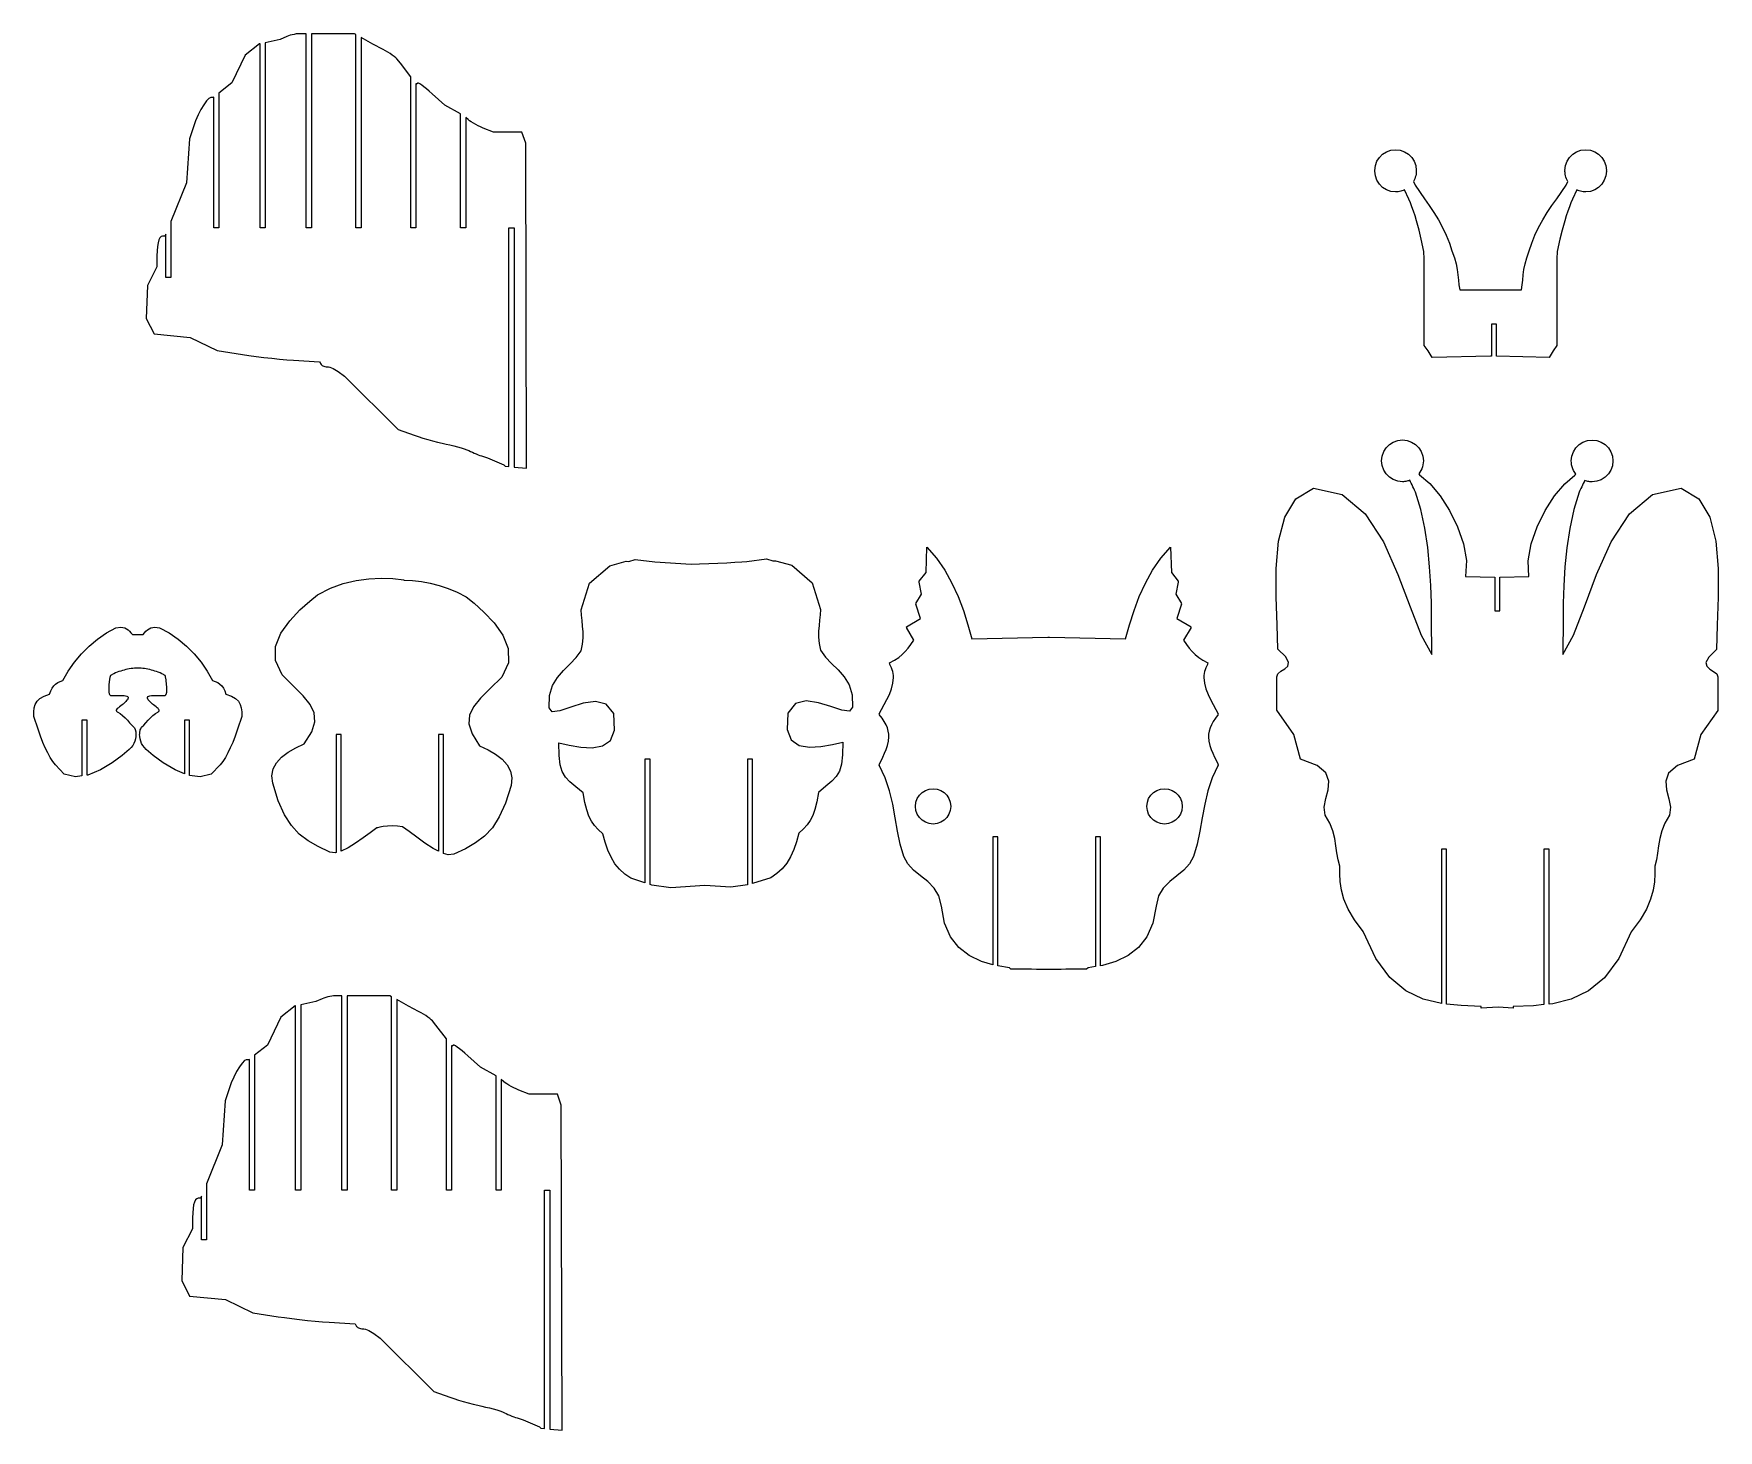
# Model space of a CAD drawing. Header units: millimetres. Extents: x 7 to 1861, y 479 to 1295.
# Drawn here: x 7 to 990, y 479 to 1295 of the extents above; entities that cross this region are included whole.
import ezdxf

# ---------------------------------------------------------------- set-up
doc = ezdxf.new("R2010")
doc.units = ezdxf.units.MM
doc.layers.get('0').update_dxf_attribs({"color": 46, "true_color": 0x876e08})

msp = doc.modelspace()

# ---------------------------------------------------------------- linework, layer by layer
at = {"color": 251, "true_color": 0x565656}
for points in [[(108.73, 1256.68), (107.36, 1255.25), (105.81, 1253.06), (104.18, 1250.28), (102.57, 1247.09), (101.07, 1243.63), (99.78, 1240.09), (97.51, 1233.09), (95.81, 1207.43), (86.62, 1184.83), (86.62, 1152.15), (83.62, 1152.15), (83.62, 1177.45), (83.17, 1176.33), (81.78, 1176.33), (80.94, 1176.07), (80.22, 1175.33), (79.61, 1174.12), (79.13, 1172.45), (78.78, 1170.34), (78.57, 1167.82), (78.5, 1164.9), (78.5, 1158.4), (72.9, 1147.56), (72.14, 1128.23), (76.78, 1119.25), (97.79, 1117.29), (113.66, 1109.52), (128.35, 1107.21), (132.11, 1106.65), (136.34, 1106.09), (140.87, 1105.55), (145.49, 1105.04), (150.05, 1104.58), (154.35, 1104.2), (158.2, 1103.92), (173.36, 1102.94), (174.23, 1101.53), (174.5, 1101.21), (174.89, 1100.91), (175.37, 1100.65), (175.93, 1100.43), (176.53, 1100.27), (177.17, 1100.16), (177.81, 1100.12), (178.52, 1100.05), (179.37, 1099.84), (180.31, 1099.52), (181.3, 1099.1), (182.31, 1098.59), (183.3, 1098.02), (184.21, 1097.4), (187.92, 1094.68), (219.24, 1063.56), (228.57, 1060.18), (230.95, 1059.36), (233.62, 1058.51), (236.46, 1057.66), (239.35, 1056.85), (242.19, 1056.11), (244.86, 1055.47), (247.24, 1054.96), (249.47, 1054.48), (251.73, 1053.95), (253.92, 1053.37), (255.97, 1052.78), (257.8, 1052.2), (259.32, 1051.65), (260.46, 1051.15), (261.44, 1050.68), (262.52, 1050.18), (263.65, 1049.69), (264.8, 1049.22), (265.91, 1048.79), (266.94, 1048.41), (267.84, 1048.12), (271.34, 1047.04), (280.85, 1042.93), (281.7, 1042.07), (283.87, 1041.87), (283.87, 1181.13), (286.87, 1181.13), (286.87, 1041.58), (294.11, 1040.88), (293.66, 1230.68), (291.35, 1236.98), (274.83, 1236.98), (268.81, 1239.47), (267.36, 1240.1), (265.89, 1240.8), (264.46, 1241.55), (263.11, 1242.3), (261.89, 1243.04), (260.87, 1243.73), (260.1, 1244.34), (258.62, 1245.66), (258.62, 1181.13), (255.62, 1181.13), (255.62, 1247.72), (246.46, 1252.8), (239.07, 1259.5), (237.36, 1261.02), (235.74, 1262.39), (234.26, 1263.57), (232.98, 1264.53), (231.94, 1265.22), (231.19, 1265.61), (230.79, 1265.67), (229.89, 1265.12), (229.62, 1265.48), (229.62, 1181.13), (226.62, 1181.13), (226.62, 1269.36), (220.51, 1277.28), (218.43, 1279.79), (217.79, 1280.45), (216.91, 1281.2), (215.82, 1282.03), (214.57, 1282.89), (213.22, 1283.75), (211.82, 1284.57), (210.41, 1285.33), (204.47, 1288.36), (197.62, 1292.26), (197.62, 1181.13), (194.62, 1181.13), (194.62, 1293.97), (193.66, 1294.52), (168.62, 1294.52), (168.62, 1181.13), (165.62, 1181.13), (165.62, 1294.52), (161.77, 1294.52), (160.8, 1294.47), (159.72, 1294.34), (158.56, 1294.14), (157.39, 1293.88), (156.24, 1293.56), (155.16, 1293.2), (154.19, 1292.8), (150.43, 1291.09), (141.62, 1289.25), (141.62, 1181.13), (138.62, 1181.13), (138.62, 1288.62), (138.37, 1288.57), (130.01, 1282), (122.21, 1265.75), (114.62, 1259.76), (114.62, 1181.13), (111.62, 1181.13), (111.62, 1257.4), (111.37, 1257.2), (109.83, 1257.2)], [(923.88, 1211.47), (922.97, 1208.93), (921.55, 1206.69), (919.68, 1204.82), (917.44, 1203.4), (914.9, 1202.49), (912.14, 1202.17), (911.37, 1202.2), (910.62, 1202.27), (909.86, 1202.39), (909.12, 1202.56), (908.39, 1202.77), (907.68, 1203.03), (906.98, 1203.34), (904.36, 1197.94), (903.51, 1195.89), (902.62, 1193.53), (901.7, 1190.92), (900.79, 1188.17), (899.92, 1185.35), (899.12, 1182.57), (898.42, 1179.9), (897.11, 1174.68), (895.55, 1167.44), (895.4, 1163.09), (895.4, 1112.48), (893.21, 1109.51), (893.21, 1109.49), (890.75, 1105.53), (860.17, 1106.23), (860.17, 1106.42), (860.17, 1108.83), (860.17, 1109.02), (860.17, 1109.23), (860.17, 1118.18), (860.17, 1118.37), (860.17, 1118.57), (860.17, 1124.92), (857.17, 1124.92), (857.17, 1116.15), (857.17, 1116.04), (857.17, 1106.3), (856.67, 1106.31), (822.6, 1105.53), (820.14, 1109.49), (820.14, 1109.51), (817.95, 1112.48), (817.95, 1163.09), (817.79, 1167.44), (816.24, 1174.68), (814.93, 1179.9), (814.23, 1182.57), (813.43, 1185.35), (812.56, 1188.17), (811.65, 1190.92), (810.73, 1193.53), (809.83, 1195.89), (808.99, 1197.94), (806.37, 1203.34), (805.67, 1203.03), (804.95, 1202.77), (804.22, 1202.56), (803.48, 1202.39), (802.73, 1202.27), (801.97, 1202.2), (801.21, 1202.17), (798.45, 1202.49), (795.91, 1203.4), (793.67, 1204.82), (791.8, 1206.69), (790.37, 1208.93), (789.47, 1211.47), (789.15, 1214.24), (789.16, 1214.49), (789.15, 1214.74), (789.47, 1217.5), (790.37, 1220.04), (791.8, 1222.28), (793.67, 1224.15), (795.91, 1225.57), (798.45, 1226.48), (801.21, 1226.8), (803.98, 1226.48), (806.52, 1225.57), (808.76, 1224.15), (810.63, 1222.28), (812.05, 1220.04), (812.96, 1217.5), (813.28, 1214.74), (813.27, 1214.5), (813.28, 1214.24), (813.24, 1213.34), (813.14, 1212.45), (812.97, 1211.58), (812.74, 1210.71), (812.45, 1209.87), (812.09, 1209.05), (811.67, 1208.26), (812.6, 1206.09), (818.13, 1198.06), (820.91, 1194.29), (823.63, 1190.23), (826.24, 1185.94), (828.67, 1181.49), (830.83, 1176.94), (832.67, 1172.34), (834.11, 1167.76), (835.58, 1163.78), (836.57, 1160.16), (837.2, 1156.83), (837.6, 1153.71), (837.9, 1150.74), (838.22, 1147.84), (838.69, 1144.93), (874.66, 1144.93), (875.13, 1147.84), (875.45, 1150.74), (875.75, 1153.71), (876.15, 1156.83), (876.78, 1160.16), (877.77, 1163.78), (879.23, 1167.76), (880.68, 1172.34), (882.51, 1176.94), (884.68, 1181.49), (887.1, 1185.94), (889.71, 1190.23), (892.44, 1194.29), (895.22, 1198.06), (900.75, 1206.09), (901.68, 1208.26), (901.26, 1209.05), (900.9, 1209.87), (900.61, 1210.71), (900.38, 1211.58), (900.21, 1212.45), (900.11, 1213.34), (900.07, 1214.24), (900.08, 1214.5), (900.07, 1214.74), (900.39, 1217.5), (901.3, 1220.04), (902.72, 1222.28), (904.59, 1224.15), (906.83, 1225.57), (909.37, 1226.48), (912.14, 1226.8), (914.9, 1226.48), (917.44, 1225.57), (919.68, 1224.15), (921.55, 1222.28), (922.97, 1220.04), (923.88, 1217.5), (924.2, 1214.74), (924.19, 1214.49), (924.2, 1214.24)], [(959.26, 853.15), (960.59, 848.04), (961.61, 843.06), (961.08, 838.42), (958.36, 833.77), (956.55, 829.2), (955.41, 824.75), (954.69, 820.44), (954.14, 816.3), (953.51, 812.34), (952.54, 808.6), (952.51, 804.21), (952.25, 799.57), (951.51, 794.62), (950.04, 789.29), (947.6, 783.52), (943.92, 777.23), (938.77, 770.37), (931.52, 754.8), (923.18, 743.53), (913.88, 735.84), (903.76, 731.03), (892.96, 728.38), (890.78, 728.15), (890.78, 818.52), (887.78, 818.52), (887.78, 727.84), (881.62, 727.18), (869.89, 726.72), (869.91, 725.82), (861.06, 726.42), (851.22, 725.77), (851.25, 726.76), (839.51, 727.23), (830.97, 728.14), (830.97, 818.52), (827.97, 818.52), (827.97, 728.48), (817.38, 731.08), (807.26, 735.89), (797.96, 743.57), (789.61, 754.84), (782.36, 770.42), (777.21, 777.28), (773.54, 783.56), (771.09, 789.34), (769.62, 794.67), (768.89, 799.62), (768.63, 804.26), (768.6, 808.65), (767.63, 812.39), (766.99, 816.35), (766.44, 820.49), (765.72, 824.8), (764.58, 829.25), (762.78, 833.81), (760.05, 838.47), (759.52, 843.11), (760.54, 848.08), (761.88, 853.2), (762.3, 858.26), (760.58, 863.07), (755.48, 867.43), (745.77, 871.15), (741.76, 885.51), (731.91, 899.63), (731.97, 919.14), (732.53, 920.96), (734.34, 922.38), (736.56, 923.74), (738.34, 925.36), (738.83, 927.59), (737.19, 930.76), (732.56, 935.2), (732.19, 949.45), (731.61, 965.6), (731.6, 982.35), (732.98, 998.4), (736.53, 1012.43), (743.04, 1023.13), (753.32, 1029.21), (770.07, 1025.58), (783.44, 1014.29), (794.08, 997.89), (802.63, 978.93), (809.75, 959.96), (816.09, 943.52), (822.3, 932.15), (822.17, 952.97), (822.09, 962.17), (821.76, 972.4), (821.09, 983.32), (819.98, 994.58), (818.3, 1005.85), (815.97, 1016.77), (812.87, 1027.01), (812.34, 1028.03), (811.82, 1029.06), (811.31, 1030.1), (810.83, 1031.12), (810.37, 1032.09), (809.97, 1033.01), (809.61, 1033.85), (809, 1033.63), (808.39, 1033.45), (807.77, 1033.3), (807.14, 1033.18), (806.51, 1033.1), (805.87, 1033.05), (805.23, 1033.03), (802.44, 1033.35), (799.88, 1034.27), (797.61, 1035.71), (795.73, 1037.59), (794.29, 1039.86), (793.37, 1042.42), (793.05, 1045.21), (793.37, 1048.01), (794.29, 1050.57), (795.73, 1052.83), (797.61, 1054.72), (799.88, 1056.16), (802.44, 1057.07), (805.23, 1057.4), (808.03, 1057.07), (810.59, 1056.16), (812.85, 1054.72), (814.74, 1052.83), (816.18, 1050.57), (817.09, 1048.01), (817.42, 1045.21), (817.36, 1044.03), (817.18, 1042.86), (816.9, 1041.72), (816.51, 1040.61), (816.01, 1039.55), (815.41, 1038.53), (814.71, 1037.58), (815.27, 1036.98), (821.2, 1031.89), (827.15, 1024.81), (832.69, 1016.26), (837.39, 1006.75), (840.81, 996.81), (842.52, 986.95), (842.07, 977.69), (859.07, 977.4), (859.07, 957.73), (862.07, 957.73), (862.07, 977.36), (879.06, 977.64), (878.62, 986.91), (880.32, 996.77), (883.74, 1006.71), (888.44, 1016.21), (893.98, 1024.76), (899.94, 1031.84), (905.87, 1036.93), (906.42, 1037.53), (905.72, 1038.49), (905.12, 1039.5), (904.62, 1040.57), (904.23, 1041.67), (903.95, 1042.81), (903.78, 1043.98), (903.72, 1045.17), (904.04, 1047.96), (904.96, 1050.52), (906.39, 1052.79), (908.28, 1054.67), (910.54, 1056.11), (913.11, 1057.03), (915.9, 1057.35), (918.69, 1057.03), (921.26, 1056.11), (923.52, 1054.67), (925.41, 1052.79), (926.84, 1050.52), (927.76, 1047.96), (928.08, 1045.17), (927.76, 1042.37), (926.85, 1039.81), (925.41, 1037.55), (923.52, 1035.66), (921.26, 1034.22), (918.69, 1033.3), (915.9, 1032.98), (915.26, 1033), (914.62, 1033.05), (913.99, 1033.14), (913.36, 1033.25), (912.74, 1033.4), (912.13, 1033.59), (911.53, 1033.8), (911.17, 1032.96), (910.76, 1032.04), (910.31, 1031.07), (909.82, 1030.05), (909.32, 1029.02), (908.79, 1027.98), (908.26, 1026.96), (905.16, 1016.72), (902.83, 1005.8), (901.16, 994.53), (900.04, 983.27), (899.37, 972.35), (899.05, 962.12), (898.96, 952.92), (898.84, 932.1), (905.04, 943.47), (911.38, 959.91), (918.5, 978.89), (927.06, 997.85), (937.69, 1014.24), (951.06, 1025.53), (967.82, 1029.17), (978.09, 1023.09), (984.61, 1012.38), (988.15, 998.35), (989.53, 982.31), (989.53, 965.55), (988.94, 949.4), (988.57, 935.16), (983.95, 930.72), (982.31, 927.55), (982.8, 925.32), (984.58, 923.69), (986.79, 922.33), (988.61, 920.91), (989.16, 919.09), (989.22, 899.58), (979.37, 885.47), (975.36, 871.1), (965.66, 867.38), (960.56, 863.02), (958.84, 858.21)], [(598.39, 942.3), (598.39, 942.3), (598.39, 942.31), (598.39, 942.31), (598.39, 942.31), (598.4, 942.32), (598.82, 942.31), (599.25, 942.32), (599.25, 942.31), (599.25, 942.31), (599.25, 942.31), (599.25, 942.3), (599.25, 942.3), (599.25, 942.3), (599.25, 942.3), (643.62, 941.25), (645.97, 949.56), (648.62, 957.85), (651.69, 966), (655.26, 973.89), (659.42, 981.41), (664.27, 988.43), (669.91, 994.84), (670.39, 980.1), (674.44, 974.89), (674.36, 974.47), (674.44, 974.36), (673.07, 967.32), (676.26, 962.01), (676.15, 961.67), (676.26, 961.49), (673.67, 953.22), (681.88, 948.41), (681.65, 948.02), (681.88, 947.88), (677.51, 940.55), (679.24, 938.11), (680.86, 935.92), (682.5, 933.95), (684.28, 932.15), (686.32, 930.48), (688.74, 928.89), (691.67, 927.35), (691.45, 926.94), (691.67, 926.82), (691.05, 925.65), (690.54, 924.49), (690.12, 923.33), (689.8, 922.17), (689.57, 921.02), (689.43, 919.88), (689.36, 918.75), (689.7, 915.36), (690.56, 912.07), (691.8, 908.88), (693.28, 905.83), (694.85, 902.92), (696.36, 900.17), (697.66, 897.6), (697.5, 897.41), (697.66, 897.08), (696.05, 895.06), (694.74, 893.1), (693.72, 891.19), (692.95, 889.33), (692.43, 887.52), (692.13, 885.76), (692.03, 884.04), (692.26, 881.55), (692.81, 879.14), (693.59, 876.81), (694.54, 874.54), (695.59, 872.33), (696.65, 870.16), (697.66, 868.04), (697.53, 867.8), (697.66, 867.52), (694.18, 860.25), (691.68, 852.64), (689.86, 844.82), (688.41, 836.94), (687.04, 829.12), (685.45, 821.51), (683.33, 814.24), (681.04, 809.95), (677.62, 806.35), (673.57, 803.06), (669.42, 799.7), (665.68, 795.89), (662.85, 791.24), (661.45, 785.37), (659.61, 775.42), (656.14, 767.42), (651.24, 761.15), (645.14, 756.41), (638.04, 752.99), (630.18, 750.69), (629.03, 750.49), (629.03, 825.71), (626.03, 825.71), (626.03, 750), (621.75, 749.29), (620.96, 748.56), (613.61, 748.62), (611.66, 748.52), (608.83, 748.44), (606, 748.39), (603.18, 748.37), (600.37, 748.38), (598.82, 748.39), (597.27, 748.38), (594.46, 748.37), (591.64, 748.39), (588.81, 748.44), (585.98, 748.52), (584.03, 748.62), (576.68, 748.56), (575.89, 749.29), (569.23, 750.39), (569.23, 825.71), (566.23, 825.71), (566.23, 751.05), (559.6, 752.99), (552.5, 756.41), (546.4, 761.15), (541.5, 767.42), (538.03, 775.42), (536.19, 785.37), (534.79, 791.24), (531.96, 795.89), (528.22, 799.7), (524.07, 803.06), (520.02, 806.35), (516.6, 809.95), (514.31, 814.24), (512.19, 821.51), (510.6, 829.12), (509.23, 836.94), (507.78, 844.82), (505.96, 852.64), (503.46, 860.25), (499.98, 867.52), (500.11, 867.8), (499.98, 868.04), (500.99, 870.16), (502.05, 872.33), (503.1, 874.54), (504.05, 876.81), (504.83, 879.14), (505.38, 881.55), (505.62, 884.04), (505.51, 885.76), (505.21, 887.52), (504.69, 889.33), (503.93, 891.19), (502.9, 893.1), (501.59, 895.06), (499.98, 897.08), (500.14, 897.41), (499.98, 897.6), (501.28, 900.17), (502.79, 902.92), (504.36, 905.83), (505.84, 908.88), (507.08, 912.07), (507.94, 915.36), (508.28, 918.75), (508.21, 919.88), (508.07, 921.02), (507.84, 922.17), (507.52, 923.33), (507.11, 924.49), (506.59, 925.65), (505.97, 926.82), (506.19, 926.94), (505.97, 927.35), (508.9, 928.89), (511.32, 930.48), (513.36, 932.15), (515.14, 933.95), (516.78, 935.92), (518.4, 938.11), (520.13, 940.55), (515.76, 947.88), (515.99, 948.02), (515.76, 948.41), (523.97, 953.22), (521.38, 961.49), (521.49, 961.67), (521.38, 962.01), (524.57, 967.32), (523.2, 974.36), (523.28, 974.47), (523.2, 974.89), (527.25, 980.1), (527.73, 994.84), (533.37, 988.43), (538.22, 981.41), (542.38, 973.89), (545.95, 966), (549.02, 957.85), (551.67, 949.56), (554.02, 941.25), (598.39, 942.3)], [(366.24, 871.04), (363.24, 871.04), (363.24, 798.91), (355.01, 801.6), (351.51, 803.96), (348.43, 806.8), (345.75, 810.1), (343.45, 813.85), (341.51, 818.02), (339.92, 822.6), (338.66, 827.56), (335.93, 830.03), (333.75, 832.42), (332, 834.95), (330.57, 837.88), (329.35, 841.44), (328.23, 845.85), (327.1, 851.38), (322.83, 854.96), (319.45, 857.89), (316.87, 860.68), (315.02, 863.84), (313.8, 867.88), (313.13, 873.32), (312.92, 880.66), (318.99, 879.36), (325.74, 878.16), (332.46, 877.73), (338.46, 878.78), (343.03, 881.99), (345.46, 888.07), (345.04, 897.71), (340.67, 903.21), (334.41, 904.75), (327.18, 903.72), (319.93, 901.46), (313.59, 899.36), (309.1, 898.79), (307.4, 901.12), (307.54, 908.28), (309.27, 914.07), (312.14, 918.84), (315.7, 922.92), (319.5, 926.64), (323.1, 930.34), (326.05, 934.36), (326.86, 938.31), (327.18, 942), (327.14, 945.49), (326.87, 948.8), (326.52, 951.99), (326.2, 955.1), (326.07, 958.16), (330.86, 973.75), (342.7, 984.02), (352.22, 986.62), (353.88, 986.45), (357.47, 987.61), (369.04, 986.23), (390.28, 984.95), (395.13, 985.06), (400.41, 985.23), (405.8, 985.45), (411.01, 985.71), (415.76, 985.99), (419.73, 986.27), (422.63, 986.55), (434.2, 987.93), (437.79, 986.77), (439.45, 986.94), (448.97, 984.34), (460.81, 974.07), (465.6, 958.49), (465.46, 955.42), (465.15, 952.31), (464.79, 949.12), (464.53, 945.81), (464.49, 942.33), (464.81, 938.63), (465.62, 934.69), (468.57, 930.67), (472.16, 926.96), (475.97, 923.24), (479.53, 919.16), (482.4, 914.39), (484.13, 908.6), (484.27, 901.44), (482.57, 899.12), (478.08, 899.69), (471.74, 901.79), (464.49, 904.04), (457.26, 905.08), (451, 903.53), (446.63, 898.03), (446.21, 888.4), (448.64, 882.32), (453.21, 879.1), (459.2, 878.05), (465.93, 878.48), (472.68, 879.69), (478.74, 880.99), (478.54, 873.65), (477.87, 868.21), (476.65, 864.16), (474.8, 861), (472.22, 858.21), (468.84, 855.28), (464.57, 851.7), (463.44, 846.18), (462.32, 841.76), (461.1, 838.2), (459.67, 835.28), (457.92, 832.74), (455.74, 830.36), (453.01, 827.89), (451.75, 822.92), (450.16, 818.34), (448.22, 814.17), (445.92, 810.43), (443.24, 807.12), (440.16, 804.28), (436.66, 801.92), (426.04, 798.46), (426.04, 871.04), (423.04, 871.04), (423.04, 797.72), (413.27, 796.35), (398.16, 797.39), (378.4, 796.02), (367.29, 797.59), (366.24, 797.93)], [(242.77, 885.56), (242.77, 817.34), (239.63, 819), (234.84, 822.14), (230.1, 825.56), (225.68, 828.84), (221.84, 831.54), (218.88, 832.08), (215.89, 832.23), (213.05, 832.08), (210.54, 831.78), (208.54, 831.41), (207.2, 831.11), (206.72, 830.98), (202.9, 828.17), (198.72, 825.09), (194.4, 822.06), (190.11, 819.41), (186.04, 817.43), (186.01, 817.43), (185.97, 817.42), (185.97, 885.56), (182.97, 885.56), (182.97, 816.62), (182.4, 816.46), (179.36, 816.81), (172.61, 820.06), (166.68, 823.44), (161.48, 827.38), (156.91, 832.29), (152.87, 838.59), (149.28, 846.7), (146.04, 857.03), (145.52, 861.4), (146.32, 865.38), (148.28, 869), (151.22, 872.27), (155, 875.18), (159.46, 877.76), (164.42, 880.02), (168.78, 887.01), (170.64, 892.87), (170.25, 898.04), (167.89, 902.93), (163.8, 907.98), (158.25, 913.61), (151.49, 920.24), (147.59, 928.62), (147.73, 936.86), (150.86, 944.7), (155.93, 951.9), (161.87, 958.19), (167.64, 963.33), (172.18, 967.07), (179.66, 970.81), (187.2, 973.53), (194.7, 975.35), (202.08, 976.38), (209.26, 976.73), (216.13, 976.52), (222.63, 975.85), (222.63, 975.5), (227.64, 975.28), (232.76, 974.73), (237.96, 973.83), (243.2, 972.53), (248.47, 970.79), (253.73, 968.58), (258.95, 965.85), (263.48, 962.11), (269.25, 956.97), (275.2, 950.68), (280.26, 943.48), (283.4, 935.64), (283.54, 927.4), (279.63, 919.02), (272.87, 912.39), (267.32, 906.76), (263.24, 901.72), (260.87, 896.82), (260.49, 891.65), (262.35, 885.79), (266.7, 878.8), (271.67, 876.54), (276.12, 873.96), (279.9, 871.05), (282.85, 867.78), (284.8, 864.16), (285.6, 860.18), (285.09, 855.81), (281.84, 845.48), (278.25, 837.37), (274.22, 831.07), (269.65, 826.16), (264.45, 822.22), (258.52, 818.84), (251.76, 815.59), (248.36, 815.29), (245.77, 816.09), (245.77, 885.56)], [(62.34, 923.77), (61.34, 923.58), (60.33, 923.36), (59.32, 923.11), (58.32, 922.83), (57.32, 922.51), (56.32, 922.17), (55.32, 921.8), (54.32, 921.4), (53.32, 920.97), (52.33, 920.51), (52.08, 920.39), (51.32, 919.96), (51.15, 919.25), (51.06, 918.82), (50.97, 918.39), (50.89, 917.94), (50.81, 917.48), (50.66, 916.51), (50.54, 915.52), (50.49, 915.02), (50.44, 914.52), (50.37, 913.53), (50.35, 913.04), (50.33, 912.56), (50.33, 912.1), (50.32, 911.64), (50.36, 910.78), (50.39, 910.48), (50.42, 910.18), (50.47, 909.94), (50.51, 909.7), (50.57, 909.48), (50.62, 909.27), (50.76, 908.91), (50.92, 908.62), (51.12, 908.4), (51.34, 908.26), (51.59, 908.22), (56.75, 908.23), (58.12, 908.22), (59.26, 908.16), (60.17, 908.05), (60.87, 907.89), (61.35, 907.66), (61.61, 907.35), (61.64, 907.16), (61.66, 906.97), (61.65, 906.8), (61.65, 906.63), (61.57, 906.44), (61.49, 906.24), (61.2, 905.78), (60.78, 905.25), (60.23, 904.66), (59.54, 903.99), (58.73, 903.24), (58.11, 902.73), (57.4, 902.2), (56.66, 901.67), (55.96, 901.14), (55.36, 900.6), (54.92, 900.07), (54.72, 899.54), (54.75, 899.4), (54.81, 899.26), (54.85, 899.18), (54.9, 899.11), (54.95, 899.04), (55.01, 898.97), (55.09, 898.9), (55.16, 898.83), (55.34, 898.69), (55.56, 898.56), (57.03, 897.74), (58.47, 896.63), (59.87, 895.3), (61.23, 893.86), (62.55, 892.39), (63.84, 891), (65.08, 889.75), (65.36, 889.34), (65.61, 888.85), (65.71, 888.57), (65.82, 888.29), (65.9, 887.98), (65.98, 887.67), (66.1, 886.99), (66.18, 886.27), (66.2, 885.51), (66.15, 884.24), (65.95, 882.91), (65.59, 881.58), (65.06, 880.27), (64.34, 879.01), (63.43, 877.85), (62.3, 876.82), (58.22, 873.18), (52.42, 868.89), (45.54, 864.81), (38.16, 861.8), (37.7, 861.73), (37.7, 893.89), (34.7, 893.89), (34.7, 861.27), (30.92, 860.7), (24.41, 862.39), (19.25, 867.71), (17.69, 869.79), (16.19, 872.13), (14.73, 874.73), (13.31, 877.65), (11.9, 880.9), (10.5, 884.51), (9.09, 888.52), (6.56, 896.01), (6.56, 896.22), (6.56, 896.23), (6.62, 898.7), (6.88, 900.99), (7.48, 903.06), (8.54, 904.92), (10.2, 906.55), (12.59, 907.93), (15.85, 909.06), (16.48, 910.96), (17.28, 912.55), (18.24, 913.86), (19.35, 914.93), (20.62, 915.77), (22.05, 916.43), (23.63, 916.94), (26.77, 922.42), (30.37, 927.64), (34.41, 932.54), (38.86, 937.07), (43.72, 941.17), (48.97, 944.78), (54.57, 947.84), (57.36, 948.14), (58.58, 948.03), (59.69, 947.72), (60.7, 947.23), (61.63, 946.58), (62.5, 945.79), (63.32, 944.9), (64.13, 943.92), (70.46, 943.92), (71.26, 944.9), (72.09, 945.79), (72.96, 946.58), (73.89, 947.23), (74.9, 947.72), (76.01, 948.03), (77.23, 948.14), (80.02, 947.84), (85.62, 944.78), (90.86, 941.17), (95.72, 937.07), (100.18, 932.54), (104.22, 927.64), (107.82, 922.42), (110.96, 916.94), (112.54, 916.43), (113.96, 915.77), (115.23, 914.93), (116.35, 913.86), (117.31, 912.55), (118.1, 910.96), (118.74, 909.06), (121.99, 907.93), (124.38, 906.55), (126.04, 904.92), (127.11, 903.06), (127.71, 900.99), (127.97, 898.7), (128.03, 896.23), (128.03, 896.23), (128.03, 896.23), (128.03, 896.23), (128.02, 896.23), (128.02, 896.22), (128.02, 896.22), (128.02, 896.22), (128.02, 896.22), (128.03, 896.01), (125.5, 888.52), (124.08, 884.51), (122.68, 880.9), (121.28, 877.65), (119.85, 874.73), (118.4, 872.13), (116.9, 869.79), (115.34, 867.71), (110.18, 862.39), (103.67, 860.7), (97.5, 861.63), (97.5, 893.89), (94.5, 893.89), (94.5, 862.58), (89.05, 864.81), (82.16, 868.89), (76.37, 873.18), (72.28, 876.82), (71.16, 877.85), (70.24, 879.01), (69.53, 880.27), (68.99, 881.58), (68.63, 882.91), (68.43, 884.24), (68.38, 885.51), (68.4, 885.89), (68.41, 886.27), (68.48, 886.99), (68.54, 887.33), (68.6, 887.67), (68.77, 888.29), (68.98, 888.85), (69.22, 889.34), (69.51, 889.75), (70.75, 891), (72.03, 892.39), (73.36, 893.86), (74.72, 895.3), (76.12, 896.63), (77.55, 897.74), (79.02, 898.56), (79.24, 898.69), (79.42, 898.83), (79.5, 898.9), (79.57, 898.97), (79.63, 899.04), (79.69, 899.11), (79.78, 899.26), (79.81, 899.33), (79.83, 899.4), (79.87, 899.54), (79.66, 900.07), (79.45, 900.33), (79.23, 900.6), (78.63, 901.14), (77.93, 901.67), (77.19, 902.2), (76.47, 902.73), (75.85, 903.24), (75.04, 903.99), (74.36, 904.66), (73.8, 905.25), (73.38, 905.78), (73.09, 906.24), (73.02, 906.44), (72.94, 906.63), (72.93, 906.8), (72.92, 906.97), (72.95, 907.16), (72.97, 907.35), (73.11, 907.5), (73.24, 907.66), (73.72, 907.89), (74.41, 908.05), (75.33, 908.16), (76.47, 908.22), (77.83, 908.23), (82.99, 908.22), (83.25, 908.26), (83.47, 908.4), (83.56, 908.51), (83.66, 908.62), (83.74, 908.76), (83.83, 908.91), (83.9, 909.09), (83.96, 909.27), (84.02, 909.48), (84.08, 909.7), (84.16, 910.18), (84.22, 910.78), (84.24, 911.21), (84.26, 911.64), (84.26, 912.56), (84.24, 913.04), (84.22, 913.53), (84.15, 914.52), (84.05, 915.52), (83.93, 916.51), (83.78, 917.48), (83.62, 918.39), (83.53, 918.82), (83.44, 919.25), (83.26, 919.96), (82.51, 920.39), (82.26, 920.51), (81.26, 920.97), (80.27, 921.4), (79.27, 921.8), (78.27, 922.17), (77.27, 922.51), (76.27, 922.83), (75.26, 923.11), (74.25, 923.36), (73.25, 923.58), (72.24, 923.77), (71.23, 923.93), (70.22, 924.05), (69.22, 924.15), (68.21, 924.21), (67.29, 924.23), (66.38, 924.21), (65.37, 924.15), (64.36, 924.05), (63.35, 923.93)], [(529.01, 833.53), (526.84, 834.3), (524.92, 835.52), (523.33, 837.11), (522.11, 839.03), (521.34, 841.2), (521.06, 843.56), (521.34, 845.93), (522.11, 848.1), (523.33, 850.01), (524.92, 851.61), (526.84, 852.82), (529.01, 853.6), (531.37, 853.87), (533.74, 853.6), (535.91, 852.82), (537.82, 851.61), (539.42, 850.01), (540.63, 848.1), (541.41, 845.93), (541.68, 843.56), (541.41, 841.2), (540.63, 839.03), (539.42, 837.11), (537.82, 835.52), (535.91, 834.3), (533.74, 833.53), (531.37, 833.25)], [(656.09, 843.56), (656.37, 845.93), (657.14, 848.1), (658.36, 850.01), (659.96, 851.61), (661.87, 852.82), (664.04, 853.6), (666.4, 853.87), (668.77, 853.6), (670.94, 852.82), (672.85, 851.61), (674.45, 850.01), (675.67, 848.1), (676.44, 845.93), (676.71, 843.56), (676.44, 841.2), (675.67, 839.03), (674.45, 837.11), (672.85, 835.52), (670.94, 834.3), (668.77, 833.53), (666.4, 833.25), (664.04, 833.53), (661.87, 834.3), (659.96, 835.52), (658.36, 837.11), (657.14, 839.03), (656.37, 841.2)], [(129.51, 695.18), (128.13, 693.75), (126.58, 691.56), (124.95, 688.78), (123.34, 685.59), (121.84, 682.13), (120.55, 678.59), (118.28, 671.59), (116.58, 645.93), (107.39, 623.33), (107.39, 590.65), (104.39, 590.65), (104.39, 615.95), (103.94, 614.82), (102.55, 614.82), (101.71, 614.57), (100.99, 613.83), (100.38, 612.62), (99.9, 610.95), (99.56, 608.84), (99.34, 606.32), (99.27, 603.4), (99.27, 596.89), (93.67, 586.05), (92.91, 566.73), (97.55, 557.75), (118.56, 555.79), (134.43, 548.02), (149.12, 545.71), (152.88, 545.15), (157.11, 544.59), (161.64, 544.04), (166.27, 543.53), (170.82, 543.08), (175.12, 542.7), (178.97, 542.42), (194.13, 541.44), (195, 540.03), (195.27, 539.71), (195.66, 539.41), (196.14, 539.15), (196.7, 538.93), (197.3, 538.77), (197.94, 538.66), (198.58, 538.62), (199.29, 538.55), (200.14, 538.34), (201.08, 538.02), (202.08, 537.6), (203.08, 537.09), (204.07, 536.52), (204.98, 535.9), (208.69, 533.18), (240.01, 502.06), (249.35, 498.68), (251.73, 497.86), (254.39, 497.01), (257.23, 496.16), (260.12, 495.35), (262.96, 494.61), (265.63, 493.97), (268.01, 493.45), (270.24, 492.98), (272.5, 492.45), (274.69, 491.87), (276.74, 491.28), (278.57, 490.7), (280.09, 490.15), (281.23, 489.65), (282.21, 489.18), (283.29, 488.68), (284.43, 488.19), (285.57, 487.72), (286.68, 487.29), (287.71, 486.91), (288.61, 486.61), (292.11, 485.54), (301.62, 481.42), (302.47, 480.57), (304.64, 480.36), (304.64, 619.63), (307.64, 619.63), (307.64, 480.08), (314.88, 479.38), (314.43, 669.18), (312.12, 675.48), (295.6, 675.48), (289.58, 677.96), (288.13, 678.6), (286.66, 679.3), (285.23, 680.04), (283.88, 680.8), (282.66, 681.54), (281.64, 682.23), (280.87, 682.84), (279.39, 684.15), (279.39, 619.63), (276.39, 619.63), (276.39, 686.22), (267.23, 691.3), (259.84, 698), (258.13, 699.52), (256.51, 700.89), (255.03, 702.07), (253.75, 703.03), (252.71, 703.72), (251.96, 704.11), (251.56, 704.16), (250.67, 703.62), (250.39, 703.98), (250.39, 619.63), (247.39, 619.63), (247.39, 707.86), (241.28, 715.78), (239.2, 718.29), (238.56, 718.95), (237.68, 719.7), (236.59, 720.53), (235.34, 721.39), (233.99, 722.25), (232.59, 723.07), (231.18, 723.83), (225.24, 726.86), (218.39, 730.76), (218.39, 619.63), (215.39, 619.63), (215.39, 732.47), (214.43, 733.02), (189.39, 733.02), (189.39, 619.63), (186.39, 619.63), (186.39, 733.02), (182.55, 733.02), (181.57, 732.97), (180.49, 732.84), (179.33, 732.64), (178.16, 732.37), (177.01, 732.06), (175.93, 731.69), (174.97, 731.3), (171.2, 729.59), (162.39, 727.75), (162.39, 619.63), (159.39, 619.63), (159.39, 727.12), (159.14, 727.07), (150.78, 720.5), (142.98, 704.25), (135.39, 698.26), (135.39, 619.63), (132.39, 619.63), (132.39, 695.9), (132.14, 695.69), (130.6, 695.69)]]:
    msp.add_lwpolyline(points, close=True, dxfattribs=at)

doc.saveas('drawing.dxf')
